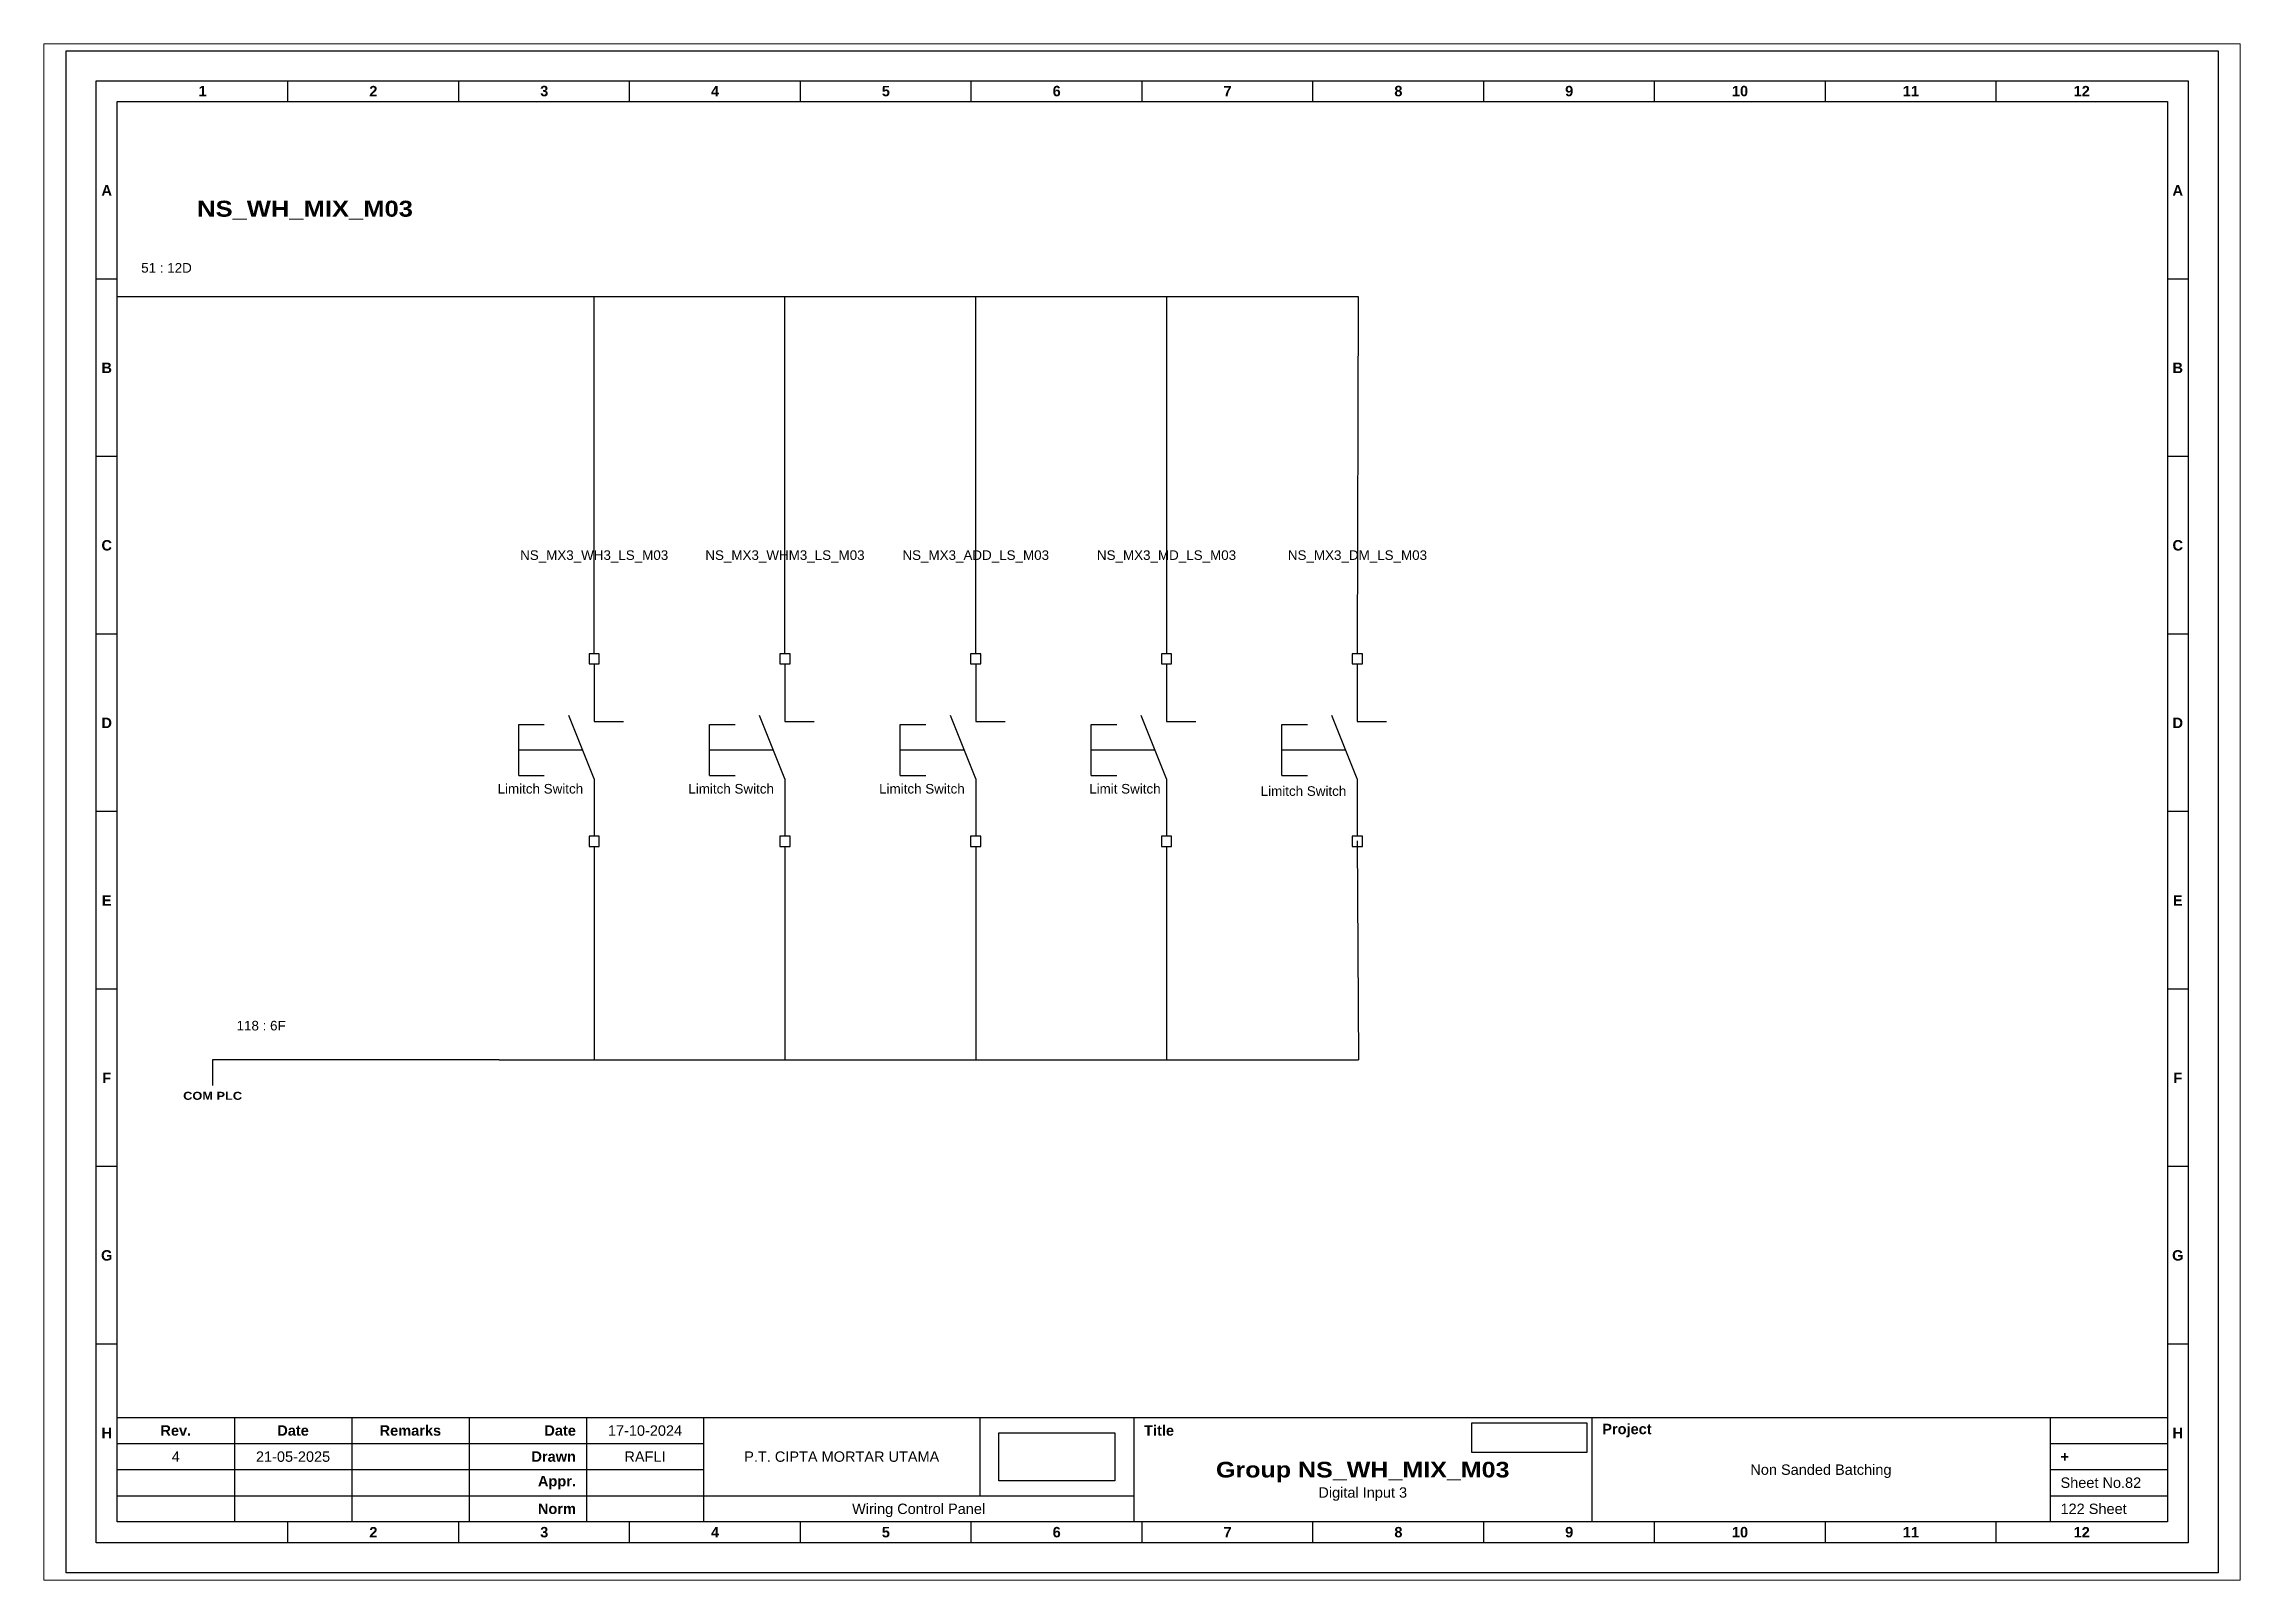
# Paper-space layout 'NS_WH_MIX_M03' of a CAD drawing. Header units: centimetres, sheet in millimetres. Extents: x 0 to 821, y 0 to 574.
# The model-space entities are those that its viewports show. They can reach past a viewport. Long polylines and large blocks are cut down to what shows.
import ezdxf
from ezdxf.enums import TextEntityAlignment as Align

# ---------------------------------------------------------------- set-up
doc = ezdxf.new("R2010")
doc.units = ezdxf.units.CM
doc.header["$MEASUREMENT"] = 0
doc.layers.add('MU Project Line', color=7, linetype='Continuous', lineweight=0, true_color=0xfefefe)
doc.styles.add('Bold', font='ariblk.ttf', dxfattribs={"height": 25.4})
doc.styles.get("Standard").update_dxf_attribs({"font": 'arial.ttf'})
picture_1 = doc.add_image_def('image1.png', size_in_pixel=(2048, 847))
picture_2 = doc.add_image_def('image2.png', size_in_pixel=(2092, 542))

# ---------------------------------------------------------------- blocks, each defined once
blk = doc.blocks.new('KOP MU PROJECT')
at = {"color": 6, "ltscale": 50}
for p, q in [((27.74, 184.05), (27.74, 186.66)), ((49.13, 184.05), (49.13, 186.66)), ((70.51, 184.05), (70.51, 186.66)), ((91.89, 184.05), (91.89, 186.66)), ((113.27, 184.05), (113.27, 186.66)), ((134.66, 184.05), (134.66, 186.66)), ((156.04, 184.05), (156.04, 186.66)), ((177.42, 184.05), (177.42, 186.66)), ((198.8, 184.05), (198.8, 186.66)), ((220.19, 184.05), (220.19, 186.66)), ((241.57, 184.05), (241.57, 186.66)), ((6.36, 161.84), (3.75, 161.84)), ((265.59, 161.84), (262.98, 161.84)), ((6.36, 139.63), (3.75, 139.63)), ((265.59, 139.63), (262.98, 139.63)), ((6.36, 117.42), (3.75, 117.42)), ((265.59, 117.42), (262.98, 117.42)), ((6.36, 95.22), (3.75, 95.22)), ((265.59, 95.22), (262.98, 95.22)), ((6.36, 73.01), (3.75, 73.01)), ((265.59, 73.01), (262.98, 73.01)), ((6.36, 50.8), (3.75, 50.8)), ((265.59, 50.8), (262.98, 50.8)), ((6.36, 28.59), (3.75, 28.59)), ((265.59, 28.59), (262.98, 28.59)), ((27.74, 3.75), (27.74, 6.36)), ((49.13, 3.75), (49.13, 6.36)), ((70.51, 3.75), (70.51, 6.36)), ((91.89, 3.75), (91.89, 6.36)), ((113.27, 3.75), (113.27, 6.36)), ((134.66, 3.75), (134.66, 6.36)), ((156.04, 3.75), (156.04, 6.36)), ((177.42, 3.75), (177.42, 6.36)), ((198.8, 3.75), (198.8, 6.36)), ((220.19, 3.75), (220.19, 6.36)), ((241.57, 3.75), (241.57, 6.36))]:
    blk.add_line(p, q, dxfattribs=at)
at = {"ltscale": 50}
for p, q in [((6.36, 19.41), (262.98, 19.41)), ((21.04, 19.41), (21.04, 6.36)), ((35.72, 19.41), (35.72, 6.36)), ((50.41, 19.41), (50.41, 6.36)), ((65.09, 19.41), (65.09, 6.36)), ((79.77, 19.41), (79.77, 6.36)), ((114.35, 19.41), (114.35, 9.62)), ((133.6, 19.41), (133.6, 6.36)), ((190.95, 19.41), (190.95, 6.36)), ((248.3, 19.41), (248.3, 6.36)), ((6.36, 16.15), (79.77, 16.15)), ((248.3, 16.15), (262.98, 16.15)), ((6.36, 12.89), (79.77, 12.89)), ((248.3, 12.89), (262.98, 12.89)), ((6.36, 9.62), (133.6, 9.62)), ((248.3, 9.62), (262.98, 9.62))]:
    blk.add_line(p, q, dxfattribs=at)
at = {"color": 1, "ltscale": 50}
blk.add_lwpolyline([(269.34, 0), (0, 0), (0, 190.41), (269.34, 190.41)], close=True, dxfattribs=at)
at = {"color": 6, "ltscale": 50}
for points in [[(265.59, 3.75), (3.75, 3.75), (3.75, 186.66), (265.59, 186.66)], [(262.98, 6.36), (6.36, 6.36), (6.36, 184.05), (262.98, 184.05)]]:
    blk.add_lwpolyline(points, close=True, dxfattribs=at)
at = {"ltscale": 50, "char_height": 1.305, "attachment_point": 4}
for s, width, heights, insert in [('\\pxqc;{\\fArial|b1|i0|c0|p34;1}', 21.3825, [2.51], (6.36, 185.36)), ('\\pxqc;{\\fArial|b1|i0|c0|p34;2}', 21.3825, [2.51], (27.74, 185.36)), ('\\pxqc;{\\fArial|b1|i0|c0|p34;3}', 21.3825, [2.51], (49.13, 185.36)), ('\\pxqc;{\\fArial|b1|i0|c0|p34;4}', 21.3825, [2.51], (70.51, 185.36)), ('\\pxqc;{\\fArial|b1|i0|c0|p34;5}', 21.3825, [2.51], (91.89, 185.36)), ('\\pxqc;{\\fArial|b1|i0|c0|p34;6}', 21.3825, [2.51], (113.27, 185.36)), ('\\pxqc;{\\fArial|b1|i0|c0|p34;7}', 21.3825, [2.51], (134.66, 185.36)), ('\\pxqc;{\\fArial|b1|i0|c0|p34;8}', 21.3825, [2.51], (156.04, 185.36)), ('\\pxqc;{\\fArial|b1|i0|c0|p34;9}', 21.3825, [2.51], (177.42, 185.36)), ('\\pxqc;{\\fArial|b1|i0|c0|p34;10}', 21.3825, [2.51], (198.8, 185.36)), ('\\pxqc;{\\fArial|b1|i0|c0|p34;11}', 21.3825, [2.51], (220.19, 185.36)), ('\\pxqc;{\\fArial|b1|i0|c0|p34;12}', 21.3825, [2.51], (241.57, 185.36)), ('\\pxqc;{\\fArial|b1|i0|c0|p34;A}', 2.61, [2.51], (3.75, 172.95)), ('\\pxqc;{\\fArial|b1|i0|c0|p34;A}', 2.61, [2.51], (262.98, 172.95)), ('\\pxqc;{\\fArial|b1|i0|c0|p34;B}', 2.61, [2.51], (3.75, 150.74)), ('\\pxqc;{\\fArial|b1|i0|c0|p34;B}', 2.61, [2.51], (262.98, 150.74)), ('\\pxqc;{\\fArial|b1|i0|c0|p34;C}', 2.61, [2.51], (3.75, 128.53)), ('\\pxqc;{\\fArial|b1|i0|c0|p34;C}', 2.61, [2.51], (262.98, 128.53)), ('\\pxqc;{\\fArial|b1|i0|c0|p34;D}', 2.61, [2.51], (3.75, 106.32)), ('\\pxqc;{\\fArial|b1|i0|c0|p34;D}', 2.61, [2.51], (262.98, 106.32)), ('\\pxqc;{\\fArial|b1|i0|c0|p34;E}', 2.61, [2.51], (3.75, 84.11)), ('\\pxqc;{\\fArial|b1|i0|c0|p34;E}', 2.61, [2.51], (262.98, 84.11)), ('\\pxqc;{\\fArial|b1|i0|c0|p34;F}', 2.61, [2.51], (3.75, 61.9)), ('\\pxqc;{\\fArial|b1|i0|c0|p34;F}', 2.61, [2.51], (262.98, 61.9)), ('\\pxqc;{\\fArial|b1|i0|c0|p34;G}', 2.61, [2.51], (3.75, 39.69)), ('\\pxqc;{\\fArial|b1|i0|c0|p34;G}', 2.61, [2.51], (262.98, 39.69)), ('\\pxqc;{\\fArial|b1|i0|c0|p34;H}', 2.61, [2.51], (3.75, 17.47)), ('\\pxqc;{\\fArial|b1|i0|c0|p34;Rev.}', 14.6811, [2.88], (6.36, 17.78)), ('\\pxqc;{\\fArial|b1|i0|c0|p34;Date}', 14.6811, [2.88], (21.04, 17.78)), ('\\pxqc;{\\fArial|b1|i0|c0|p34;Remarks}', 14.6811, [2.88], (35.72, 17.78)), ('\\pxqr;{\\fArial|b1|i0|c0|p34;Date}', 13.3761, [2.88], (50.41, 17.78)), ('\\pxql;{\\fArial|b1|i0|c0|p34;Title}', 50.2419, [2.88], (134.9, 17.78)), ('\\pxql;{\\fArial|b1|i0|c0|p34;Project}', 50.2419, [2.88], (192.25, 17.78)), ('\\pxqc;{\\fArial|b1|i0|c0|p34;H}', 2.61, [2.51], (262.98, 17.47)), ('\\pxqr;{\\fArial|b1|i0|c0|p34;Drawn}', 13.3761, [2.88], (50.41, 14.52)), ('\\pxql;{\\fArial|b1|i0|c0|p34;+}', 14.6811, [2.88], (249.61, 14.52)), ('\\pxqr;{\\fArial|b1|i0|c0|p34;Appr.}', 13.3761, [2.88], (50.41, 11.26)), ('\\pxqr;{\\fArial|b1|i0|c0|p34;Norm}', 13.3761, [2.88], (50.41, 7.99)), ('\\pxqc;{\\fArial|b1|i0|c0|p34;2}', 21.3825, [2.51], (27.74, 5.06)), ('\\pxqc;{\\fArial|b1|i0|c0|p34;3}', 21.3825, [2.51], (49.13, 5.06)), ('\\pxqc;{\\fArial|b1|i0|c0|p34;4}', 21.3825, [2.51], (70.51, 5.06)), ('\\pxqc;{\\fArial|b1|i0|c0|p34;5}', 21.3825, [2.51], (91.89, 5.06)), ('\\pxqc;{\\fArial|b1|i0|c0|p34;6}', 21.3825, [2.51], (113.27, 5.06)), ('\\pxqc;{\\fArial|b1|i0|c0|p34;7}', 21.3825, [2.51], (134.66, 5.06)), ('\\pxqc;{\\fArial|b1|i0|c0|p34;8}', 21.3825, [2.51], (156.04, 5.06)), ('\\pxqc;{\\fArial|b1|i0|c0|p34;9}', 21.3825, [2.51], (177.42, 5.06)), ('\\pxqc;{\\fArial|b1|i0|c0|p34;10}', 21.3825, [2.51], (198.8, 5.06)), ('\\pxqc;{\\fArial|b1|i0|c0|p34;11}', 21.3825, [2.51], (220.19, 5.06)), ('\\pxqc;{\\fArial|b1|i0|c0|p34;12}', 21.3825, [2.51], (241.57, 5.06))]:
    blk.add_mtext_dynamic_manual_height_columns(s, width=width, gutter_width=0.0326, heights=heights, dxfattribs=dict(at, insert=insert))
at = {"ltscale": 50}
for tag, p in [('DATECREATED', (72.43, 17.78)), ('REV', (13.7, 14.52)), ('REVDATE', (28.38, 14.52)), ('REMARKS', (43.06, 14.52)), ('DRAWN', (72.43, 14.52)), ('COMPANY', (97.06, 14.52)), ('APPR', (72.43, 11.26)), ('PROJECT', (219.62, 12.89)), ('NORM', (72.43, 7.99)), ('DRAWINGCATEGORY', (106.68, 7.99)), ('DESCRIPTION', (162.27, 10.03))]:
    blk.add_attdef(tag, text='', height=1.3, dxfattribs=at).set_placement(p, align=Align.MIDDLE_CENTER)
at = {"ltscale": 50, "style": 'Bold'}
blk.add_attdef('TITLE', text='', height=1.96, dxfattribs=at).set_placement((162.27, 12.89), align=Align.MIDDLE_CENTER)
at = {"ltscale": 50}
for tag, p in [('SHEETNUMBER', (249.61, 11.26)), ('TOTALSHEET', (249.61, 7.99))]:
    blk.add_attdef(tag, text='', height=1.3, dxfattribs=at).set_placement(p, align=Align.MIDDLE_LEFT)
image = blk.add_image(picture_1, insert=(116.72, 11.48), size_in_units=(14.5, 6), dxfattribs=at)
image.dxf.flags = 15
image = blk.add_image(picture_2, insert=(175.94, 15.04), size_in_units=(14.36, 3.72), dxfattribs=at)
image.dxf.flags = 15

msp = doc.modelspace()

# ---------------------------------------------------------------- linework, layer by layer
at = {"color": 146, "ltscale": 50, "true_color": 0x105689}
for p, q in [((1276.76, 1762.42), (1300.64, 1762.42)), ((1300.64, 1762.42), (1324.52, 1762.42)), ((1324.52, 1762.42), (1348.4, 1762.42)), ((1336.46, 1717.74), (1336.46, 1762.42)), ((1348.4, 1762.42), (1372.28, 1762.42)), ((1360.34, 1717.74), (1360.34, 1762.42)), ((1372.28, 1762.42), (1396.16, 1762.42)), ((1384.22, 1717.74), (1384.22, 1762.42)), ((1396.16, 1762.42), (1420.04, 1762.42)), ((1408.1, 1762.42), (1408.1, 1717.74)), ((1420.04, 1762.42), (1432.07, 1762.42)), ((1432.07, 1762.42), (1431.98, 1717.74)), ((1336.46, 1693.64), (1336.46, 1666.93)), ((1360.34, 1693.64), (1360.34, 1666.93)), ((1384.22, 1693.64), (1384.25, 1666.93)), ((1408.1, 1693.64), (1408.1, 1666.93)), ((1431.98, 1694.32), (1432.14, 1666.93)), ((1324.56, 1666.93), (1288.7, 1666.93)), ((1288.7, 1666.93), (1288.7, 1663.73)), ((1324.56, 1666.93), (1372.36, 1666.93)), ((1372.36, 1666.93), (1372.36, 1666.93)), ((1372.36, 1666.93), (1420.16, 1666.93)), ((1420.16, 1666.93), (1432.14, 1666.93))]:
    msp.add_line(p, q, dxfattribs=at)
at = {"ltscale": 50}
for p, q in [((1336.46, 1716.46), (1336.46, 1709.28)), ((1360.34, 1716.46), (1360.34, 1709.28)), ((1384.22, 1716.46), (1384.22, 1709.28)), ((1408.1, 1716.46), (1408.1, 1709.28)), ((1431.98, 1716.46), (1431.98, 1709.28)), ((1336.46, 1702.1), (1336.46, 1694.92)), ((1360.34, 1702.1), (1360.34, 1694.92)), ((1384.22, 1702.1), (1384.22, 1694.92)), ((1408.1, 1702.1), (1408.1, 1694.92)), ((1431.98, 1702.1), (1431.98, 1694.92))]:
    msp.add_line(p, q, dxfattribs=at)
at = {"ltscale": 500}
for p, q in [((1336.46, 1702.1), (1333.29, 1710.02)), ((1360.34, 1702.1), (1357.17, 1710.02)), ((1384.22, 1702.1), (1381.05, 1710.02)), ((1408.1, 1702.1), (1404.93, 1710.02)), ((1431.98, 1702.1), (1428.81, 1710.02)), ((1327.02, 1702.49), (1327.02, 1708.89)), ((1327.02, 1708.89), (1330.22, 1708.89)), ((1336.46, 1709.28), (1340.13, 1709.28)), ((1350.9, 1702.49), (1350.9, 1708.89)), ((1350.9, 1708.89), (1354.1, 1708.89)), ((1360.34, 1709.28), (1364.01, 1709.28)), ((1374.78, 1702.49), (1374.78, 1708.89)), ((1374.78, 1708.89), (1377.98, 1708.89)), ((1384.22, 1709.28), (1387.89, 1709.28)), ((1398.66, 1702.49), (1398.66, 1708.89)), ((1398.66, 1708.89), (1401.86, 1708.89)), ((1408.1, 1709.28), (1411.77, 1709.28)), ((1422.54, 1702.49), (1422.54, 1708.89)), ((1422.54, 1708.89), (1425.74, 1708.89)), ((1431.98, 1709.28), (1435.65, 1709.28)), ((1335.02, 1705.69), (1327.02, 1705.69)), ((1358.9, 1705.69), (1350.9, 1705.69)), ((1382.78, 1705.69), (1374.78, 1705.69)), ((1406.66, 1705.69), (1398.66, 1705.69)), ((1430.54, 1705.69), (1422.54, 1705.69)), ((1327.02, 1702.49), (1330.22, 1702.49)), ((1350.9, 1702.49), (1354.1, 1702.49)), ((1374.78, 1702.49), (1377.98, 1702.49)), ((1398.66, 1702.49), (1401.86, 1702.49)), ((1422.54, 1702.49), (1425.74, 1702.49))]:
    msp.add_line(p, q, dxfattribs=at)
for points in [[(1335.82, 1716.46), (1337.1, 1716.46), (1337.1, 1717.74), (1335.82, 1717.74)], [(1359.7, 1716.46), (1360.98, 1716.46), (1360.98, 1717.74), (1359.7, 1717.74)], [(1383.58, 1716.46), (1384.86, 1716.46), (1384.86, 1717.74), (1383.58, 1717.74)], [(1407.46, 1716.46), (1408.74, 1716.46), (1408.74, 1717.74), (1407.46, 1717.74)], [(1431.34, 1716.46), (1432.62, 1716.46), (1432.62, 1717.74), (1431.34, 1717.74)], [(1335.82, 1693.64), (1337.1, 1693.64), (1337.1, 1694.92), (1335.82, 1694.92)], [(1359.7, 1693.64), (1360.98, 1693.64), (1360.98, 1694.92), (1359.7, 1694.92)], [(1383.58, 1693.64), (1384.86, 1693.64), (1384.86, 1694.92), (1383.58, 1694.92)], [(1407.46, 1693.64), (1408.74, 1693.64), (1408.74, 1694.92), (1407.46, 1694.92)], [(1431.34, 1693.64), (1432.62, 1693.64), (1432.62, 1694.92), (1431.34, 1694.92)]]:
    msp.add_lwpolyline(points, close=True, dxfattribs=at)

# ---------------------------------------------------------------- block references
msp.add_blockref('KOP MU PROJECT', (1270.39, 1602.77)).add_auto_attribs({'DESCRIPTION': 'Digital Input 3', 'TITLE': 'Group NS_WH_MIX_M03', 'PROJECT': 'Non Sanded Batching', 'COMPANY': 'P.T. CIPTA MORTAR UTAMA', 'DRAWINGCATEGORY': 'Wiring Control Panel', 'DRAWN': 'RAFLI', 'DATECREATED': '17-10-2024', 'REVDATE': '21-05-2025', 'REV': '4', 'SHEETNUMBER': 'Sheet No.82', 'TOTALSHEET': '122 Sheet'})

# ---------------------------------------------------------------- texts
at = {"ltscale": 500, "style": 'Bold'}
msp.add_text('NS_WH_MIX_M03', height=2, dxfattribs=at).set_placement((1286.76, 1772.42))
at = {"ltscale": 500}
for s, p in [('51 : 12D', (1279.76, 1766.62)), ('118 : 6F', (1291.7, 1671.81))]:
    msp.add_text(s, height=1.2, dxfattribs=at).set_placement(p, align=Align.TOP_LEFT)
at = {"ltscale": 50}
for s, p in [('NS_MX3_WH3_LS_M03', (1336.46, 1730.08)), ('NS_MX3_WHM3_LS_M03', (1360.34, 1730.08)), ('NS_MX3_ADD_LS_M03', (1384.22, 1730.08)), ('NS_MX3_MD_LS_M03', (1408.1, 1730.08)), ('NS_MX3_DM_LS_M03', (1432, 1730.08))]:
    msp.add_text(s, height=1.2, dxfattribs=at).set_placement(p, align=Align.MIDDLE_CENTER)
for s, p in [('Limitch Switch', (1335.08, 1699.89)), ('Limitch Switch', (1358.96, 1699.89)), ('Limitch Switch', (1382.84, 1699.89)), ('Limit Switch', (1407.36, 1699.89)), ('Limitch Switch', (1430.6, 1699.6))]:
    msp.add_text(s, height=1.2, dxfattribs=at).set_placement(p, align=Align.BOTTOM_RIGHT)
at = {"ltscale": 50, "style": 'Bold'}
msp.add_text('COM PLC', height=1, dxfattribs=at).set_placement((1288.7, 1662.93), align=Align.TOP_CENTER)

psp = doc.layouts.new('NS_WH_MIX_M03')

# ---------------------------------------------------------------- viewports
at = {"layer": 'MU Project Line'}
psp.add_viewport(center=(410.5, 287), size=(820.98, 573.9884), view_center_point=(1405.03, 1697.94), view_height=192.1878, dxfattribs=at)

doc.saveas('drawing.dxf')
